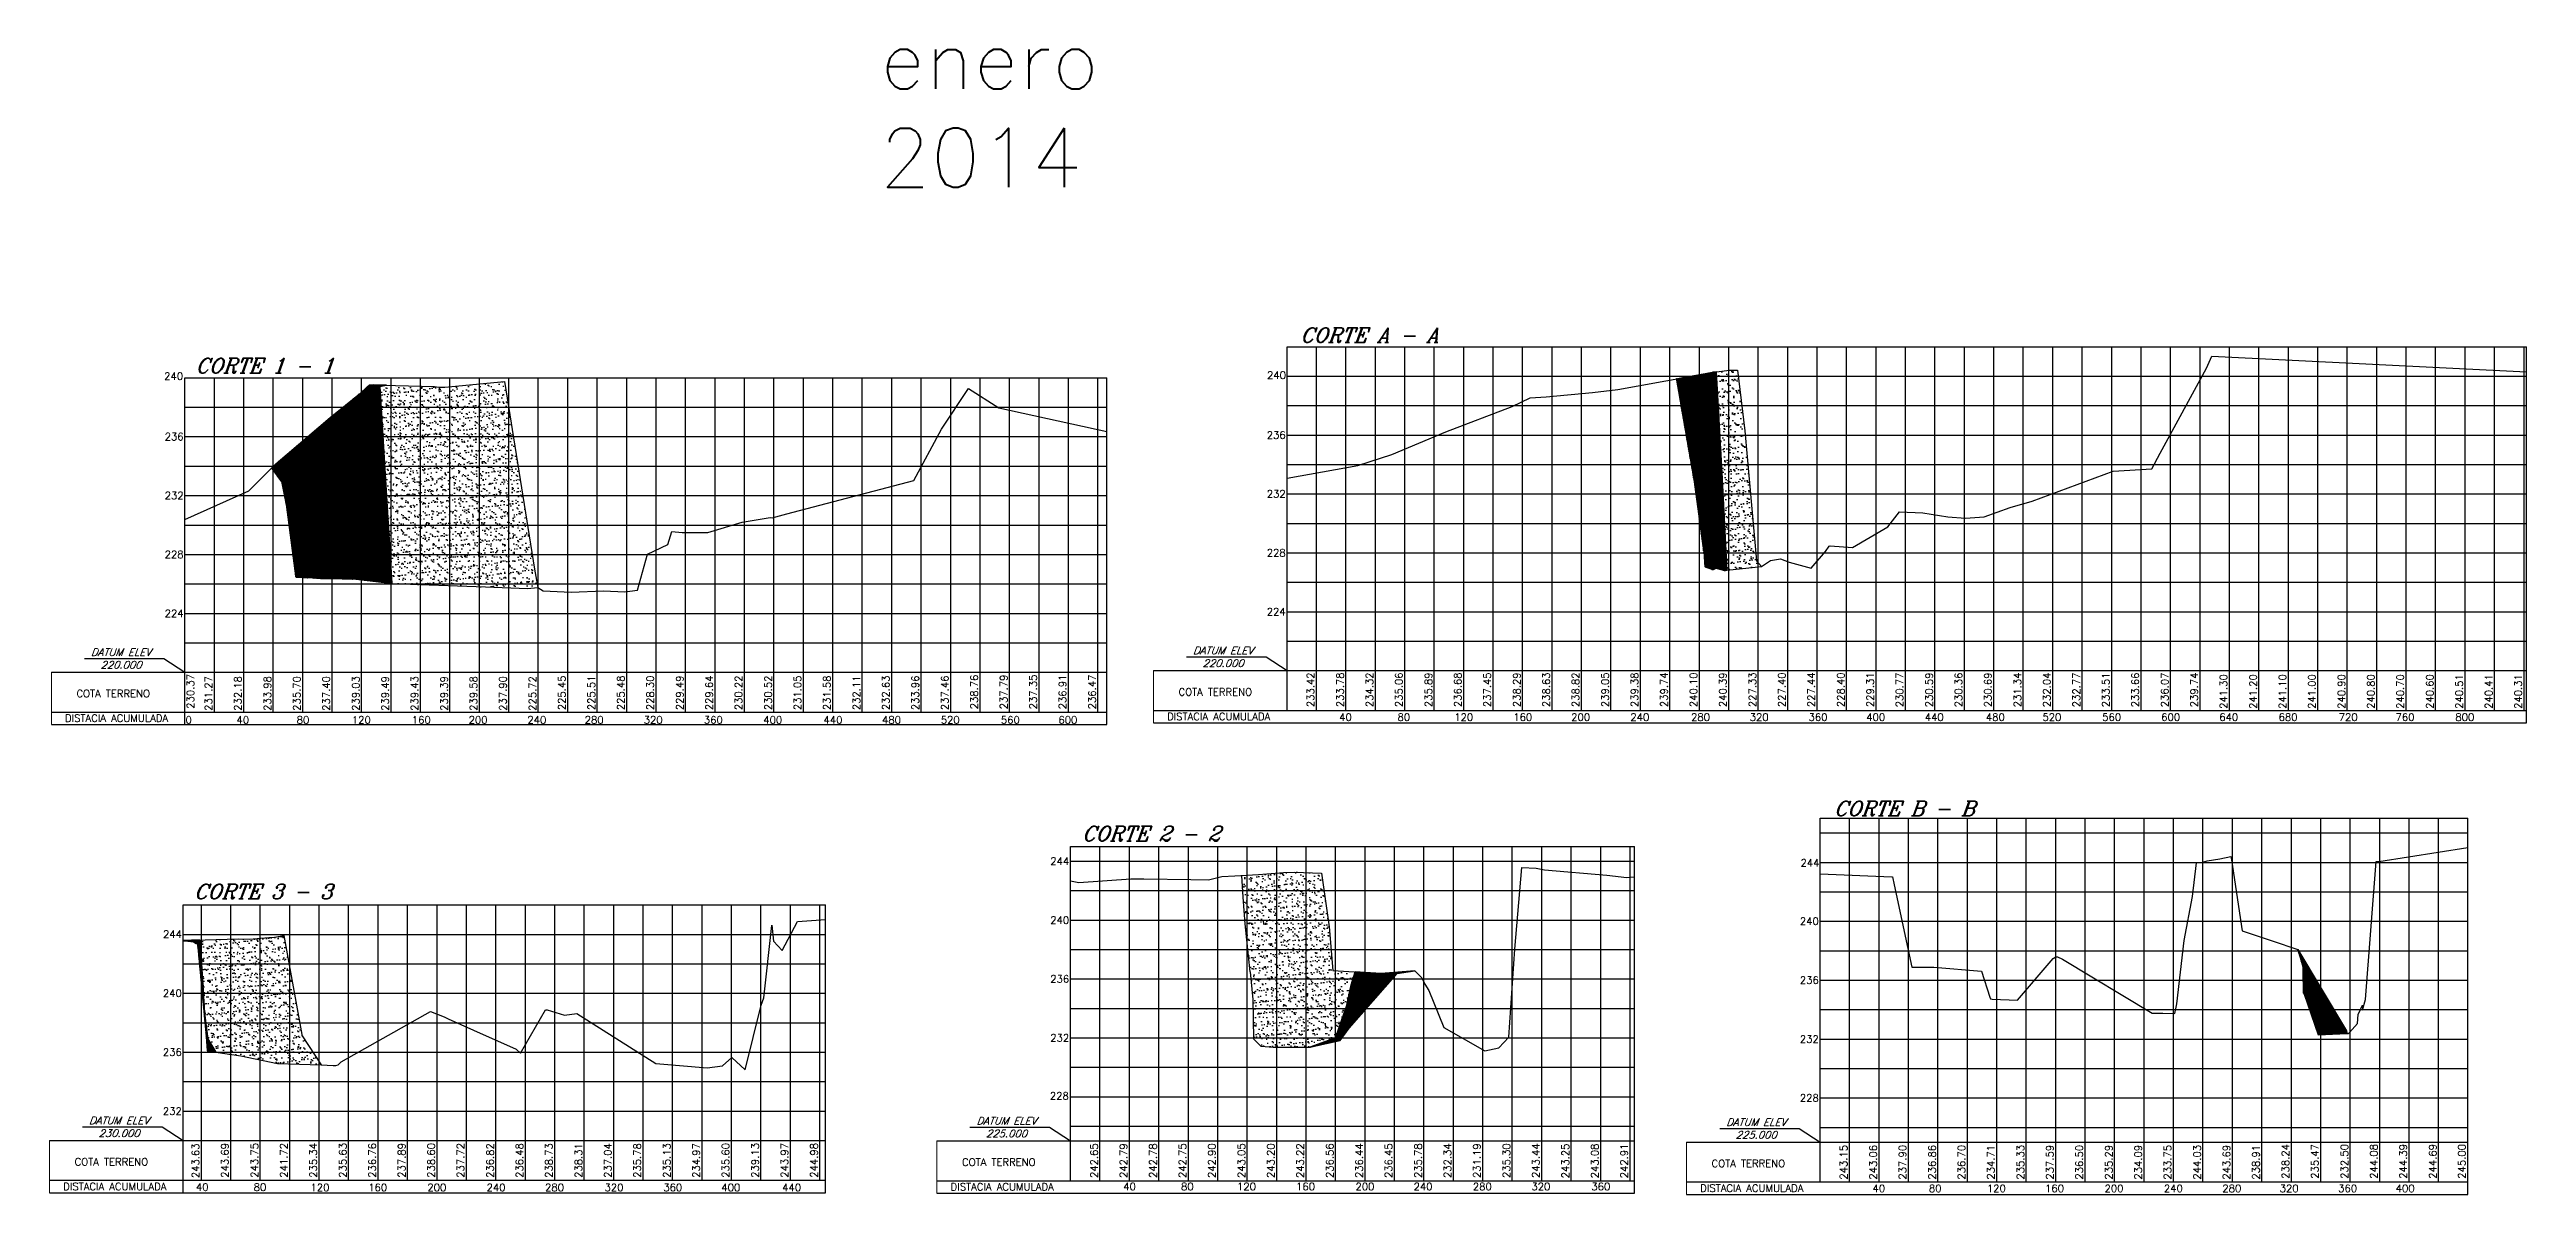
# Model space of a CAD drawing. Header units: metres. Extents: x 708941 to 724052, y 5405153 to 5413472.
# Drawn here: x 715511 to 717193, y 5407082 to 5407860 of the extents above; entities that cross this region are included whole.
import ezdxf
from ezdxf.enums import TextEntityAlignment as Align

# ---------------------------------------------------------------- set-up
doc = ezdxf.new("R2010")
doc.units = ezdxf.units.M
doc.header["$LTSCALE"] = 12.7
doc.header["$MEASUREMENT"] = 0
doc.layers.add('FORMATO', color=7, linetype='Continuous', lineweight=13)
for name, color, linetype in [('PBASE', 7, 'Continuous'), ('PEGCT', 7, 'Continuous'), ('PGRID', 250, 'Continuous'), ('PGRIDT', 7, 'Continuous'), ('texto', 7, 'Continuous')]:
    doc.layers.add(name, color=color, linetype=linetype)
doc.styles.add('5mm', font='simplex', dxfattribs={"height": 2.5})
doc.styles.add('C10O', font='complex', dxfattribs={"oblique": 20, "height": 4.167})
pattern_1 = [(37.5, (0, 0), (-0.1889800743, 5.780471307), [0, -4.56, 0, -5.1, 0, -4.875]), (7.5, (0, 0), (5.309330116, 8.466438196), [0, -2.46, 0, -4.11, 0, -1.575]), (327.5, (-3.69, 0), (9.3424255853, 0.0169771606), [0, -1.5, 0, -5.4, 0, -7.05]), (317.5, (-3.69, 0), (9.018379814, 2.633026695), [0, -0.75, 0, -3.54, 0, -4.05])]
pattern_2 = [(45, (0, 0), (-0.0883883476483, 0.0883883476483), [])]

# ---------------------------------------------------------------- blocks, each defined once
blk = doc.blocks.new('datum')
blk.add_line((-1.625, 0), (-0.125, 0))
at = {"style": 'C10O', "oblique": 20}
blk.add_text('DATUM ELEV', height=0.1389, dxfattribs=at).set_placement((-0.9375, 0.05), align=Align.CENTER)
blk.add_attdef('DATUM', text='', height=0.1389, dxfattribs=at).set_placement((-0.9375, -0.18889), align=Align.CENTER)

msp = doc.modelspace()

# ---------------------------------------------------------------- hatches: boundary and pattern name
h = msp.add_hatch()
h.set_pattern_fill('ANSI31', color=30, style=0)
h.set_pattern_definition(pattern_2)
h.paths.add_polyline_path([(715705.2, 5407612.8), (715706.2, 5407601.4), (715710.1, 5407567.1), (715715.2, 5407522.6), (715717.8, 5407500.1), (715743.3, 5407497.1), (715743.3, 5407497.1), (715743, 5407497.4), (715742.9, 5407498.5), (715742.6, 5407500.6), (715742, 5407505.6), (715740.7, 5407519.1), (715738.3, 5407547.1), (715734.4, 5407593.5), (715732.6, 5407614.6), (715731.1, 5407632.1), (715728.1, 5407632.2), (715722.8, 5407627.2)])
h = msp.add_hatch()
h.set_pattern_fill('ANSI31', color=4, style=0)
h.set_pattern_definition(pattern_2)
h.paths.add_polyline_path([(715736.1, 5407616.9), (715732.4, 5407616.9), (715734.1, 5407596.9), (715737.3, 5407596.9), (715737, 5407601.6)])
h.paths.add_polyline_path([(715735.2, 5407631), (715739.6, 5407631.9), (715731.1, 5407632.1), (715732.4, 5407616.9), (715736.1, 5407616.9)])
h.paths.add_polyline_path([(715737.3, 5407596.9), (715734.1, 5407596.9), (715735.8, 5407576.9), (715738.5, 5407576.9)])
h.paths.add_polyline_path([(715738.5, 5407576.9), (715735.8, 5407576.9), (715736.9, 5407563.3), (715737.5, 5407556.9), (715739.7, 5407556.9)])
h.paths.add_polyline_path([(715739.7, 5407556.9), (715737.5, 5407556.9), (715740.1, 5407526.2), (715742, 5407505.6), (715742.8, 5407498.8), (715742.8, 5407505.6)])
h = msp.add_hatch()
h.set_pattern_fill('AR-SAND', color=46, scale=3, style=0)
h.set_pattern_definition([(37.5, (8539.863, -2462.7115), (-0.1889800743, 5.780471307), [0, -4.56, 0, -5.1, 0, -4.875]), (7.5, (8539.863, -2462.7115), (5.309330116, 8.466438196), [0, -2.46, 0, -4.11, 0, -1.575]), (327.5, (8536.173, -2462.7115), (9.3424255853, 0.0169771606), [0, -1.5, 0, -5.4, 0, -7.05]), (317.5, (8536.173, -2462.7115), (9.018379814, 2.633026695), [0, -0.75, 0, -3.54, 0, -4.05])])
h.paths.add_polyline_path([(715735.2, 5407631), (715739.6, 5407631.9), (715755.4, 5407631.4), (715765.4, 5407631.1), (715772.2, 5407630.9), (715775.2, 5407630.5), (715777.7, 5407630.5), (715779.4, 5407630.5), (715781.2, 5407630.6), (715785.2, 5407631), (715791.1, 5407631.6), (715797.4, 5407632.2), (715806.5, 5407633), (715809.8, 5407633.3), (715812.9, 5407633.6), (715814.8, 5407633.8), (715816.9, 5407634), (715819.9, 5407634.3), (715823.7, 5407610.1), (715833.5, 5407548.9), (715836.9, 5407526.9), (715840.1, 5407506.8), (715841.4, 5407499.5), (715842.3, 5407494.4), (715841.8, 5407494.3), (715840.8, 5407494.2), (715837.2, 5407493.9), (715835.4, 5407493.8), (715831.3, 5407493.9), (715826.2, 5407494.1), (715814.3, 5407494.5), (715797.8, 5407495.1), (715786.3, 5407495.6), (715780.4, 5407495.8), (715762, 5407496.4), (715751.7, 5407496.8), (715743.9, 5407497.1), (715743.3, 5407497.1), (715743, 5407502.3), (715741.8, 5407522.9), (715740.4, 5407545.9), (715740, 5407552.4), (715738.8, 5407572.3), (715738.2, 5407581.4), (715737.6, 5407592.3), (715736.4, 5407611.2), (715735.7, 5407622.8)])
h = msp.add_hatch()
h.set_pattern_fill('ANSI31', color=5)
h.set_pattern_definition(pattern_2)
h.paths.add_polyline_path([(716618.1, 5407636.6), (716615.5, 5407636.2), (716627.6, 5407566.8), (716624.9, 5407586.8), (716619.5, 5407626.4), (716618.2, 5407635.9)])
h = msp.add_hatch()
h.set_pattern_fill('ANSI31', color=102, style=0)
h.set_pattern_definition(pattern_2)
h.paths.add_polyline_path([(716621.7, 5407637.3), (716618.1, 5407636.6), (716634.2, 5407518), (716634, 5407522.1), (716632.4, 5407547.6), (716632.4, 5407548), (716630.1, 5407564.1), (716628.9, 5407572.5), (716627.6, 5407582.1), (716627, 5407588), (716626, 5407597.1), (716625, 5407606.3), (716623.5, 5407620.6), (716622.4, 5407630.7), (716622, 5407634.3)])
h = msp.add_hatch()
h.set_pattern_fill('ANSI31', color=1, style=0)
h.set_pattern_definition(pattern_2)
h.paths.add_polyline_path([(716625.9, 5407638), (716634.2, 5407639.5), (716636.9, 5407578), (716638.8, 5407538), (716640.3, 5407506.5), (716634.9, 5407508.3), (716634.3, 5407518), (716633, 5407538), (716631.8, 5407558), (716630.5, 5407578), (716629.2, 5407598)])
h = msp.add_hatch()
h.set_pattern_fill('ANSI31', color=30, style=0)
h.set_pattern_definition(pattern_2)
h.paths.add_polyline_path([(716634.2, 5407639.5), (716634.3, 5407638.4), (716635.9, 5407600.5), (716640.3, 5407506.3), (716642.5, 5407507.4), (716648.3, 5407505.8), (716649.6, 5407506.1), (716649.7, 5407506.3), (716649.5, 5407509.2), (716648.8, 5407520.3), (716645.6, 5407569.2), (716642.9, 5407612.7), (716642, 5407626.8), (716640.2, 5407640.6)])
h = msp.add_hatch()
h.set_pattern_fill('ANSI31', color=4, style=0)
h.set_pattern_definition(pattern_2)
h.paths.add_polyline_path([(716642.7, 5407640.9), (716641, 5407640.7), (716640.2, 5407640.6), (716642, 5407626.8), (716649.7, 5407506.3), (716649.8, 5407506.3), (716649.6, 5407510.3), (716649, 5407523.2), (716647.9, 5407545.5), (716645.5, 5407592.1), (716643.4, 5407629.7)])
h = msp.add_hatch()
h.set_pattern_fill('AR-SAND', color=46, scale=3, style=0)
h.set_pattern_definition(pattern_1)
h.paths.add_polyline_path([(716642.8, 5407640.9), (716645.8, 5407641.3), (716648.4, 5407641.6), (716651.7, 5407642), (716654.6, 5407642.1), (716657.2, 5407642.1), (716658.7, 5407628.9), (716665.5, 5407562.5), (716668.8, 5407526.9), (716670.1, 5407512.6), (716673.5, 5407508.7), (716662.5, 5407507.7), (716654.5, 5407506.9), (716649.8, 5407506.3), (716646.6, 5407570.8), (716644.4, 5407610.9)])
h = msp.add_hatch()
h.set_pattern_fill('ANSI31', color=1, style=0)
h.set_pattern_definition(pattern_2)
h.paths.add_polyline_path([(715717.8, 5407500.1), (715711.3, 5407556.9), (715709, 5407576.9), (715706.7, 5407596.9), (715705.2, 5407612.8), (715684.2, 5407595.1), (715684.6, 5407591.4), (715692, 5407500.5)])
h = msp.add_hatch()
h.set_pattern_fill('ANSI31', color=102, style=0)
h.set_pattern_definition(pattern_2)
h.paths.add_polyline_path([(715661.5, 5407575.3), (715668.5, 5407565.7), (715671.7, 5407549.6), (715678, 5407501.3), (715686.5, 5407501), (715685.6, 5407507.7), (715684.9, 5407514.1), (715682.7, 5407531), (715681.1, 5407543.7), (715680.1, 5407551.7), (715678.1, 5407568), (715677.5, 5407573.1), (715671.1, 5407578.5), (715667.9, 5407581.3), (715664.7, 5407578.5)])
h = msp.add_hatch()
h.set_pattern_fill('ANSI31', color=4, style=0)
h.set_pattern_definition(pattern_2)
h.paths.add_polyline_path([(715742.8, 5407505.6), (715742.8, 5407498.8), (715743, 5407497.4), (715743.3, 5407497.1)])
h = msp.add_hatch()
h.set_pattern_fill('AR-SAND', color=46, scale=3, style=0)
h.set_pattern_definition(pattern_1)
h.paths.add_polyline_path([(716319.8, 5407298.8), (716323.1, 5407268.6), (716324.9, 5407248.6), (716326.2, 5407233.5), (716328, 5407214.6), (716328.4, 5407188), (716333.4, 5407182.9), (716342.1, 5407182.2), (716366.8, 5407182.2), (716384.2, 5407188.6), (716391.1, 5407208.6), (716394.8, 5407224.7), (716397.5, 5407233.4), (716382.3, 5407234.3), (716381.1, 5407248.6), (716379.2, 5407268.6), (716376.4, 5407288.6), (716374.7, 5407300.5), (716356.2, 5407301.1), (716348.9, 5407301), (716344.2, 5407300.6), (716331.8, 5407299.6), (716324.2, 5407299.1)])
h = msp.add_hatch()
h.set_pattern_fill('AR-SAND', color=46, scale=3, style=0)
h.set_pattern_definition(pattern_1)
h.paths.add_polyline_path([(715611.9, 5407255.1), (715613.2, 5407253.2), (715615, 5407222.4), (715615.6, 5407211.9), (715616, 5407205.6), (715618.3, 5407188), (715632.4, 5407187.7), (715646.1, 5407187.5), (715660.3, 5407187.3), (715676.3, 5407189.3), (715682.3, 5407190), (715677.7, 5407215.1), (715675.2, 5407229), (715671.8, 5407248.4), (715670, 5407258.2), (715663.7, 5407257.1), (715652.1, 5407256.2), (715646.5, 5407255.7), (715640.4, 5407255.9), (715638.5, 5407255.9), (715625.6, 5407255.5), (715613.3, 5407255.1)])
h = msp.add_hatch()
h.set_pattern_fill('ANSI31', color=4, style=0)
h.set_pattern_definition(pattern_2)
h.paths.add_polyline_path([(715601.6, 5407254.7), (715601.6, 5407254.5), (715602.9, 5407254.6), (715608.6, 5407253.9), (715610.4, 5407252.6), (715611.4, 5407252.4), (715617.3, 5407189.5), (715618, 5407179.8), (715623.7, 5407178.8), (715618.3, 5407188), (715616.2, 5407206.5), (715615.5, 5407214.8), (715614.5, 5407231.8), (715613.3, 5407251.2), (715613.2, 5407253.2), (715612.7, 5407255.1)])
h = msp.add_hatch()
h.set_pattern_fill('ANSI31', color=4, style=0)
h.set_pattern_definition(pattern_2)
h.paths.add_polyline_path([(717037.5, 5407248.7), (717041, 5407236.8), (717041.2, 5407219.3), (717041.9, 5407218.2), (717051.4, 5407190.7), (717071.2, 5407191.5), (717070.7, 5407193.4)])
h = msp.add_hatch()
h.set_pattern_fill('ANSI31', color=4, style=0)
h.set_pattern_definition(pattern_2)
h.paths.add_polyline_path([(716366.8, 5407182.2), (716387.3, 5407186.9), (716393.4, 5407195.3), (716426, 5407232.4), (716438.1, 5407234.2), (716414.8, 5407232.4), (716397.5, 5407233.4), (716394.8, 5407224.7), (716391.8, 5407210.8), (716384.2, 5407188.6)])
h = msp.add_hatch()
h.set_pattern_fill('AR-SAND', color=46, scale=3, style=0)
h.set_pattern_definition(pattern_1)
h.paths.add_polyline_path([(715618.3, 5407188), (715623.7, 5407178.8), (715640.7, 5407176.3), (715665.7, 5407171.2), (715674, 5407170.9), (715695.3, 5407170.2), (715689.7, 5407178.9), (715682.3, 5407190), (715660.3, 5407187.3), (715634, 5407187.7)])
at = {"layer": 'texto'}
h = msp.add_hatch(dxfattribs=at)
h.set_pattern_fill('ANSI31', color=216, style=0)
h.set_pattern_definition(pattern_2)
h.paths.add_polyline_path([(716621.7, 5407637.3), (716622.9, 5407637.5), (716625.9, 5407638), (716629.2, 5407598), (716632.4, 5407547.6), (716628.1, 5407578)])
h = msp.add_hatch(dxfattribs=at)
h.set_pattern_fill('ANSI31', color=216, style=0)
h.set_pattern_definition(pattern_2)
h.paths.add_polyline_path([(715667.9, 5407581.3), (715684.3, 5407595.2), (715688, 5407548.5), (715690.4, 5407519.1), (715692, 5407500.7), (715686.5, 5407501.1), (715677.4, 5407573.1)])

# ---------------------------------------------------------------- linework, layer by layer
at = {"color": 5}
for points in [[(716351.2, 5407568.7), (716399.4, 5407577.2), (716422.3, 5407584.8), (716459.1, 5407600.2), (716504, 5407617.4), (716516.4, 5407623.3), (716527.2, 5407623.9), (716558.7, 5407626.9), (716575.9, 5407629), (716641, 5407640.7), (716651.7, 5407642), (716657.2, 5407642.1), (716662, 5407600.8), (716670.1, 5407512.6), (716673.5, 5407508.7), (716679.6, 5407512.7), (716686.2, 5407513.9), (716692.1, 5407511.7), (716707.2, 5407507.6), (716716.8, 5407519), (716719.3, 5407522.6), (716720.1, 5407522.7), (716735.2, 5407521.7), (716759.1, 5407535.7), (716767.1, 5407545.9), (716783, 5407545.1), (716799.9, 5407542.5), (716811.9, 5407541.6), (716824.5, 5407542.5), (716842.3, 5407548.8), (716857.2, 5407553.2), (716912.1, 5407573.4), (716938.5, 5407575), (716944.2, 5407585.7), (716975.6, 5407643.4), (716979.3, 5407651.5), (717192.9, 5407641)], [(715602.8, 5407540.6), (715646.3, 5407560.2), (715664.6, 5407578.5), (715701.5, 5407609.8), (715722.2, 5407626.6), (715728.1, 5407632.2), (715772.2, 5407630.9), (715775.2, 5407630.5), (715779.4, 5407630.5), (715819.9, 5407634.3), (715840.1, 5407506.8), (715842.4, 5407494.4), (715842.4, 5407494.4), (715846.1, 5407492.3), (715865.2, 5407491.2), (715887.1, 5407492.2), (715901.6, 5407491.5), (715910.2, 5407492.6), (715916.9, 5407517.2), (715930.8, 5407523.6), (715933.5, 5407532.4), (715940.5, 5407531.8), (715958, 5407531.8), (715981.2, 5407538.9), (716000.3, 5407541.9), (716001.6, 5407541.8), (716011.6, 5407544.5), (716097.8, 5407567.2), (716116.6, 5407602), (716134.8, 5407629.6), (716155.5, 5407616.4), (716228.8, 5407600.3)], [(716713.2, 5407300.1), (716762, 5407298), (716762.3, 5407298), (716763.4, 5407292.5), (716775.4, 5407236.7), (716790.5, 5407236.6), (716822.8, 5407233.9), (716828.5, 5407216.3), (716829, 5407215.1), (716830, 5407215), (716847.2, 5407214.1), (716871.5, 5407242.4), (716873.2, 5407243.6), (716874.3, 5407243.6), (716877.9, 5407242), (716938.6, 5407205.4), (716945.9, 5407205.3), (716954.1, 5407205.2), (716955.5, 5407211.7), (716960.4, 5407254.8), (716966.1, 5407284.5), (716968.8, 5407307.5), (716972.2, 5407307.8), (716976.1, 5407308.8), (716984.7, 5407310.2), (716992.2, 5407311.8), (716992.5, 5407309.5), (716999.7, 5407261.4), (717020.2, 5407254.5), (717037.5, 5407248.7), (717070.7, 5407193.4), (717071.2, 5407191.5), (717072.1, 5407191.5), (717072.7, 5407192.2), (717072.8, 5407192.3), (717078.2, 5407198.4), (717078.6, 5407204.4), (717081.5, 5407210.9), (717081.6, 5407207.5), (717083.5, 5407214.6), (717090.7, 5407308.3), (717092.6, 5407308.4), (717153, 5407317.8)], [(716204.2, 5407295.2), (716209.9, 5407294.1), (716245.2, 5407296.6), (716254, 5407296.6), (716285.9, 5407296.1), (716297.9, 5407296), (716306.9, 5407298.3), (716315.8, 5407298.6), (716331.8, 5407299.6), (716348.9, 5407301), (716356.2, 5407301.1), (716374.7, 5407300.5), (716379.8, 5407264.1), (716382.3, 5407234.3), (716414.8, 5407232.4), (716438.1, 5407234.2), (716442.7, 5407229.3), (716444.9, 5407225.1), (716447.6, 5407220.7), (716457.8, 5407195.7), (716485.5, 5407179.8), (716485.5, 5407179.8), (716495.1, 5407181.8), (716501.9, 5407189), (716506, 5407248.9), (716510.7, 5407304.3), (716520.4, 5407303.8), (716526.1, 5407302.7), (716568.4, 5407299), (716582, 5407297.5), (716587.1, 5407297.9)], [(715601.6, 5407254.7), (715639, 5407255.9), (715646.5, 5407255.7), (715659.7, 5407256.8), (715663.7, 5407257.1), (715670, 5407258.2), (715682.1, 5407190.9), (715682.3, 5407190), (715682.4, 5407190), (715695.3, 5407170.2), (715703.4, 5407169.8), (715704.8, 5407169.8), (715705.2, 5407169.8), (715706.9, 5407170.2), (715708.8, 5407172.3), (715769.6, 5407206.5), (715778.8, 5407203), (715781.6, 5407201.6), (715798.8, 5407193.8), (715827.7, 5407180.9), (715830.8, 5407178.2), (715847.7, 5407207.6), (715848.9, 5407207.7), (715860.6, 5407204.1), (715868.9, 5407205.2), (715922.7, 5407171.1), (715957.5, 5407168.3), (715967.9, 5407169.7), (715974.3, 5407175.2), (715983.2, 5407167), (715994.1, 5407210.8), (715996, 5407215.7), (716001.4, 5407264.9), (716001.4, 5407265.1), (716001.4, 5407265.1), (716002.5, 5407254.2), (716008.4, 5407248), (716018.8, 5407267.7), (716037.9, 5407268.9)]]:
    msp.add_lwpolyline(points, dxfattribs=at)
at = {"color": 4}
for points in [[(715731.1, 5407632.1), (715736.9, 5407563.3), (715740.1, 5407526.2), (715742, 5407505.6), (715743, 5407497.4), (715743.3, 5407497.1), (715737, 5407601.6), (715735.2, 5407631), (715739.6, 5407631.9), (715731.1, 5407632.1)], [(715612.7, 5407255.1), (715613.2, 5407253.2), (715614.7, 5407228.3), (715616, 5407205.6), (715618.3, 5407188)]]:
    msp.add_lwpolyline(points, dxfattribs=at)
at = {"color": 46}
for points in [[(715739.6, 5407631.9), (715735.2, 5407631), (715743.3, 5407497.1), (715807, 5407494.8), (715835.4, 5407493.8), (715842.4, 5407494.4)], [(716642.7, 5407640.9), (716646.5, 5407572.6), (716649.8, 5407506.3), (716673.5, 5407508.7)], [(716326.2, 5407233.5), (716322.8, 5407266), (716321.5, 5407284.1), (716320.5, 5407298.9)], [(716326.2, 5407233.5), (716328, 5407214.6), (716328.4, 5407188), (716333.4, 5407182.9), (716342.1, 5407182.2), (716366.8, 5407182.2), (716384.2, 5407188.6), (716391.8, 5407210.8), (716394.8, 5407224.7), (716397.5, 5407233.4), (716397.5, 5407233.4), (716397.5, 5407233.4)], [(715618.3, 5407188), (715623.7, 5407178.8), (715640.7, 5407176.3), (715665.7, 5407171.2), (715695.3, 5407170.2)]]:
    msp.add_lwpolyline(points, dxfattribs=at)
at = {"color": 4}
for points in [[(716642.7, 5407640.9), (716641, 5407640.7), (716640.2, 5407640.6), (716642, 5407626.8), (716649.7, 5407506.3), (716649.8, 5407506.3), (716649.6, 5407510.3), (716649, 5407523.2), (716647.9, 5407545.5), (716645.5, 5407592.1), (716643.4, 5407629.7)], [(715601.6, 5407254.7), (715601.6, 5407254.5), (715602.9, 5407254.6), (715608.6, 5407253.9), (715610.4, 5407252.6), (715611.4, 5407252.4), (715617.3, 5407189.5), (715618, 5407179.8), (715623.7, 5407178.8), (715618.3, 5407188), (715616.2, 5407206.5), (715615.5, 5407214.8), (715614.5, 5407231.8), (715613.3, 5407251.2), (715613.2, 5407253.2), (715612.7, 5407255.1)], [(717037.5, 5407248.7), (717041, 5407236.8), (717041.2, 5407219.3), (717041.9, 5407218.2), (717051.4, 5407190.7), (717071.2, 5407191.5), (717070.7, 5407193.4)], [(716366.8, 5407182.2), (716387.3, 5407186.9), (716393.4, 5407195.3), (716426, 5407232.4), (716438.1, 5407234.2), (716414.8, 5407232.4), (716397.5, 5407233.4), (716394.8, 5407224.7), (716391.8, 5407210.8), (716384.2, 5407188.6)]]:
    msp.add_lwpolyline(points, close=True, dxfattribs=at)
at = {"layer": 'FORMATO'}
for p, q in [((715512.1, 5407436.9), (715512.1, 5407401.4)), ((716260.5, 5407438), (716260.5, 5407402.5)), ((715510.9, 5407118.9), (715510.9, 5407083.3)), ((716113.5, 5407118.6), (716113.5, 5407083.1)), ((716622.5, 5407117.8), (716622.5, 5407082.3))]:
    msp.add_line(p, q, dxfattribs=at)
at = {"layer": 'PBASE'}
for p, q in [((715512.1, 5407436.9), (716228.8, 5407436.9)), ((715602.8, 5407436.9), (716228.8, 5407436.9)), ((715602.8, 5407401.4), (715602.8, 5407436.9)), ((715622.8, 5407409.9), (715622.8, 5407436.9)), ((715642.8, 5407409.9), (715642.8, 5407436.9)), ((715662.8, 5407409.9), (715662.8, 5407436.9)), ((715682.8, 5407409.9), (715682.8, 5407436.9)), ((715702.8, 5407409.9), (715702.8, 5407436.9)), ((715722.8, 5407409.9), (715722.8, 5407436.9)), ((715742.8, 5407409.9), (715742.8, 5407436.9)), ((715762.8, 5407409.9), (715762.8, 5407436.9)), ((715782.8, 5407409.9), (715782.8, 5407436.9)), ((715802.8, 5407409.9), (715802.8, 5407436.9)), ((715822.8, 5407409.9), (715822.8, 5407436.9)), ((715842.8, 5407409.9), (715842.8, 5407436.9)), ((715862.8, 5407409.9), (715862.8, 5407436.9)), ((715882.8, 5407409.9), (715882.8, 5407436.9)), ((715902.8, 5407409.9), (715902.8, 5407436.9)), ((715922.8, 5407409.9), (715922.8, 5407436.9)), ((715942.8, 5407409.9), (715942.8, 5407436.9)), ((715962.8, 5407409.9), (715962.8, 5407436.9)), ((715982.8, 5407409.9), (715982.8, 5407436.9)), ((716002.8, 5407409.9), (716002.8, 5407436.9)), ((716022.8, 5407409.9), (716022.8, 5407436.9)), ((716042.8, 5407409.9), (716042.8, 5407436.9)), ((716062.8, 5407409.9), (716062.8, 5407436.9)), ((716082.8, 5407409.9), (716082.8, 5407436.9)), ((716102.8, 5407409.9), (716102.8, 5407436.9)), ((716122.8, 5407409.9), (716122.8, 5407436.9)), ((716142.8, 5407409.9), (716142.8, 5407436.9)), ((716162.8, 5407409.9), (716162.8, 5407436.9)), ((716182.8, 5407409.9), (716182.8, 5407436.9)), ((716202.8, 5407409.9), (716202.8, 5407436.9)), ((716222.8, 5407409.9), (716222.8, 5407436.9)), ((716228.8, 5407424.2), (716228.8, 5407436.9)), ((716228.8, 5407401.4), (716228.8, 5407436.9)), ((716260.5, 5407438), (716548.4, 5407438)), ((716351.2, 5407438), (717192.9, 5407438)), ((716351.2, 5407411), (716351.2, 5407438)), ((716371.2, 5407411), (716371.2, 5407438)), ((716391.2, 5407411), (716391.2, 5407438)), ((716411.2, 5407411), (716411.2, 5407438)), ((716431.2, 5407411), (716431.2, 5407438)), ((716451.2, 5407411), (716451.2, 5407438)), ((716471.2, 5407411), (716471.2, 5407438)), ((716491.2, 5407411), (716491.2, 5407438)), ((716511.2, 5407411), (716511.2, 5407438)), ((716531.2, 5407411), (716531.2, 5407438)), ((716551.2, 5407411), (716551.2, 5407438)), ((716571.2, 5407411), (716571.2, 5407438)), ((716591.2, 5407411), (716591.2, 5407438)), ((716611.2, 5407411), (716611.2, 5407438)), ((716631.2, 5407411), (716631.2, 5407438)), ((716651.2, 5407411), (716651.2, 5407438)), ((716671.2, 5407411), (716671.2, 5407438)), ((716691.2, 5407411), (716691.2, 5407438)), ((716711.2, 5407411), (716711.2, 5407438)), ((716731.2, 5407411), (716731.2, 5407438)), ((716751.2, 5407411), (716751.2, 5407438)), ((716771.2, 5407411), (716771.2, 5407438)), ((716791.2, 5407411), (716791.2, 5407438)), ((716811.2, 5407411), (716811.2, 5407438)), ((716831.2, 5407411), (716831.2, 5407438)), ((716851.2, 5407411), (716851.2, 5407438)), ((716871.2, 5407411), (716871.2, 5407438)), ((716891.2, 5407411), (716891.2, 5407438)), ((716911.2, 5407411), (716911.2, 5407438)), ((716931.2, 5407411), (716931.2, 5407438)), ((716951.2, 5407411), (716951.2, 5407438)), ((716971.2, 5407411), (716971.2, 5407438)), ((716991.2, 5407411), (716991.2, 5407438)), ((717011.2, 5407411), (717011.2, 5407438)), ((717031.2, 5407411), (717031.2, 5407438)), ((717051.2, 5407411), (717051.2, 5407438)), ((717071.2, 5407411), (717071.2, 5407438)), ((717091.2, 5407411), (717091.2, 5407438)), ((717111.2, 5407411), (717111.2, 5407438)), ((717131.2, 5407411), (717131.2, 5407438)), ((717151.2, 5407411), (717151.2, 5407438)), ((717171.2, 5407411), (717171.2, 5407438)), ((717191.2, 5407411), (717191.2, 5407438)), ((717192.9, 5407425.3), (717192.9, 5407438)), ((717192.9, 5407402.5), (717192.9, 5407438)), ((715512.1, 5407409.9), (716228.8, 5407409.9)), ((716260.5, 5407411), (717192.9, 5407411)), ((715512.1, 5407401.4), (716228.8, 5407401.4)), ((716260.5, 5407402.5), (717192.9, 5407402.5)), ((715510.9, 5407118.9), (716037.9, 5407118.9)), ((715601.6, 5407118.9), (716037.9, 5407118.9)), ((715601.6, 5407083.3), (715601.6, 5407118.9)), ((715614, 5407091.9), (715614, 5407118.9)), ((715634, 5407091.9), (715634, 5407118.9)), ((715654, 5407091.9), (715654, 5407118.9)), ((715674, 5407091.9), (715674, 5407118.9)), ((715694, 5407091.9), (715694, 5407118.9)), ((715714, 5407091.9), (715714, 5407118.9)), ((715734, 5407091.9), (715734, 5407118.9)), ((715754, 5407091.9), (715754, 5407118.9)), ((715774, 5407091.9), (715774, 5407118.9)), ((715794, 5407091.9), (715794, 5407118.9)), ((715814, 5407091.9), (715814, 5407118.9)), ((715834, 5407091.9), (715834, 5407118.9)), ((715854, 5407091.9), (715854, 5407118.9)), ((715874, 5407091.9), (715874, 5407118.9)), ((715894, 5407091.9), (715894, 5407118.9)), ((715914, 5407091.9), (715914, 5407118.9)), ((715934, 5407091.9), (715934, 5407118.9)), ((715954, 5407091.9), (715954, 5407118.9)), ((715974, 5407091.9), (715974, 5407118.9)), ((715994, 5407091.9), (715994, 5407118.9)), ((716014, 5407091.9), (716014, 5407118.9)), ((716034, 5407091.9), (716034, 5407118.9)), ((716037.9, 5407106.2), (716037.9, 5407118.9)), ((716037.9, 5407083.3), (716037.9, 5407118.9)), ((716113.5, 5407118.6), (716401.3, 5407118.6)), ((716204.2, 5407118.6), (716587.1, 5407118.6)), ((716204.2, 5407091.6), (716204.2, 5407118.6)), ((716224.2, 5407091.6), (716224.2, 5407118.6)), ((716244.2, 5407091.6), (716244.2, 5407118.6)), ((716264.2, 5407091.6), (716264.2, 5407118.6)), ((716284.2, 5407091.6), (716284.2, 5407118.6)), ((716304.2, 5407091.6), (716304.2, 5407118.6)), ((716324.2, 5407091.6), (716324.2, 5407118.6)), ((716344.2, 5407091.6), (716344.2, 5407118.6)), ((716364.2, 5407091.6), (716364.2, 5407118.6)), ((716384.2, 5407091.6), (716384.2, 5407118.6)), ((716404.2, 5407091.6), (716404.2, 5407118.6)), ((716424.2, 5407091.6), (716424.2, 5407118.6)), ((716444.2, 5407091.6), (716444.2, 5407118.6)), ((716464.2, 5407091.6), (716464.2, 5407118.6)), ((716484.2, 5407091.6), (716484.2, 5407118.6)), ((716504.2, 5407091.6), (716504.2, 5407118.6)), ((716524.2, 5407091.6), (716524.2, 5407118.6)), ((716544.2, 5407091.6), (716544.2, 5407118.6)), ((716564.2, 5407091.6), (716564.2, 5407118.6)), ((716584.2, 5407091.6), (716584.2, 5407118.6)), ((716587.1, 5407105.9), (716587.1, 5407118.6)), ((716587.1, 5407083.1), (716587.1, 5407118.6)), ((716622.5, 5407117.8), (716910.4, 5407117.8)), ((716713.2, 5407117.8), (717153, 5407117.8)), ((716713.2, 5407090.8), (716713.2, 5407117.8)), ((716733.2, 5407090.8), (716733.2, 5407117.8)), ((716753.2, 5407090.8), (716753.2, 5407117.8)), ((716773.2, 5407090.8), (716773.2, 5407117.8)), ((716793.2, 5407090.8), (716793.2, 5407117.8)), ((716813.2, 5407090.8), (716813.2, 5407117.8)), ((716833.2, 5407090.8), (716833.2, 5407117.8)), ((716853.2, 5407090.8), (716853.2, 5407117.8)), ((716873.2, 5407090.8), (716873.2, 5407117.8)), ((716893.2, 5407090.8), (716893.2, 5407117.8)), ((716913.2, 5407090.8), (716913.2, 5407117.8)), ((716933.2, 5407090.8), (716933.2, 5407117.8)), ((716953.2, 5407090.8), (716953.2, 5407117.8)), ((716973.2, 5407090.8), (716973.2, 5407117.8)), ((716993.2, 5407090.8), (716993.2, 5407117.8)), ((717013.2, 5407090.8), (717013.2, 5407117.8)), ((717033.2, 5407090.8), (717033.2, 5407117.8)), ((717053.2, 5407090.8), (717053.2, 5407117.8)), ((717073.2, 5407090.8), (717073.2, 5407117.8)), ((717093.2, 5407090.8), (717093.2, 5407117.8)), ((717113.2, 5407090.8), (717113.2, 5407117.8)), ((717133.2, 5407090.8), (717133.2, 5407117.8)), ((717153, 5407105.1), (717153, 5407117.8)), ((717153, 5407082.3), (717153, 5407117.8)), ((715510.9, 5407091.9), (716037.9, 5407091.9)), ((716113.5, 5407091.6), (716587.1, 5407091.6)), ((716622.5, 5407090.8), (717153, 5407090.8)), ((715510.9, 5407083.3), (716037.9, 5407083.3)), ((716113.5, 5407083.1), (716587.1, 5407083.1)), ((716622.5, 5407082.3), (717153, 5407082.3))]:
    msp.add_line(p, q, dxfattribs=at)
for points in [[(715588.6, 5407446.2), (715602.8, 5407436.9)], [(716337, 5407447.3), (716351.2, 5407438)], [(715587.3, 5407128.1), (715601.6, 5407118.9)], [(716189.9, 5407127.9), (716204.2, 5407118.6)], [(716699, 5407127), (716713.2, 5407117.8)]]:
    msp.add_lwpolyline(points, dxfattribs=at)
at = {"layer": 'PGRID'}
for p, q in [((716351.2, 5407658), (717192.9, 5407658)), ((716351.2, 5407438), (716351.2, 5407658)), ((716371.2, 5407438), (716371.2, 5407658)), ((716391.2, 5407438), (716391.2, 5407658)), ((716411.2, 5407438), (716411.2, 5407658)), ((716431.2, 5407438), (716431.2, 5407658)), ((716451.2, 5407438), (716451.2, 5407658)), ((716471.2, 5407438), (716471.2, 5407658)), ((716491.2, 5407438), (716491.2, 5407658)), ((716511.2, 5407438), (716511.2, 5407658)), ((716531.2, 5407438), (716531.2, 5407658)), ((716551.2, 5407438), (716551.2, 5407658)), ((716571.2, 5407438), (716571.2, 5407658)), ((716591.2, 5407438), (716591.2, 5407658)), ((716611.2, 5407438), (716611.2, 5407658)), ((716631.2, 5407438), (716631.2, 5407658)), ((716651.2, 5407438), (716651.2, 5407658)), ((716671.2, 5407438), (716671.2, 5407658)), ((716691.2, 5407438), (716691.2, 5407658)), ((716711.2, 5407438), (716711.2, 5407658)), ((716731.2, 5407438), (716731.2, 5407658)), ((716751.2, 5407438), (716751.2, 5407658)), ((716771.2, 5407438), (716771.2, 5407658)), ((716791.2, 5407438), (716791.2, 5407658)), ((716811.2, 5407438), (716811.2, 5407658)), ((716831.2, 5407438), (716831.2, 5407658)), ((716851.2, 5407438), (716851.2, 5407658)), ((716871.2, 5407438), (716871.2, 5407658)), ((716891.2, 5407438), (716891.2, 5407658)), ((716911.2, 5407438), (716911.2, 5407658)), ((716931.2, 5407438), (716931.2, 5407658)), ((716951.2, 5407438), (716951.2, 5407658)), ((716971.2, 5407438), (716971.2, 5407658)), ((716991.2, 5407438), (716991.2, 5407658)), ((717011.2, 5407438), (717011.2, 5407658)), ((717031.2, 5407438), (717031.2, 5407658)), ((717051.2, 5407438), (717051.2, 5407658)), ((717071.2, 5407438), (717071.2, 5407658)), ((717091.2, 5407438), (717091.2, 5407658)), ((717111.2, 5407438), (717111.2, 5407658)), ((717131.2, 5407438), (717131.2, 5407658)), ((717151.2, 5407438), (717151.2, 5407658)), ((717171.2, 5407438), (717171.2, 5407658)), ((717191.2, 5407438), (717191.2, 5407658)), ((717192.9, 5407438), (717192.9, 5407658)), ((715602.8, 5407636.9), (716228.8, 5407636.9)), ((715602.8, 5407436.9), (715602.8, 5407636.9)), ((715622.8, 5407436.9), (715622.8, 5407636.9)), ((715642.8, 5407436.9), (715642.8, 5407636.9)), ((715662.8, 5407436.9), (715662.8, 5407636.9)), ((715682.8, 5407436.9), (715682.8, 5407636.9)), ((715702.8, 5407436.9), (715702.8, 5407636.9)), ((715722.8, 5407436.9), (715722.8, 5407636.9)), ((715742.8, 5407436.9), (715742.8, 5407636.9)), ((715762.8, 5407436.9), (715762.8, 5407636.9)), ((715782.8, 5407436.9), (715782.8, 5407636.9)), ((715802.8, 5407436.9), (715802.8, 5407636.9)), ((715822.8, 5407436.9), (715822.8, 5407636.9)), ((715842.8, 5407436.9), (715842.8, 5407636.9)), ((715862.8, 5407436.9), (715862.8, 5407636.9)), ((715882.8, 5407436.9), (715882.8, 5407636.9)), ((715902.8, 5407436.9), (715902.8, 5407636.9)), ((715922.8, 5407436.9), (715922.8, 5407636.9)), ((715942.8, 5407436.9), (715942.8, 5407636.9)), ((715962.8, 5407436.9), (715962.8, 5407636.9)), ((715982.8, 5407436.9), (715982.8, 5407636.9)), ((716002.8, 5407436.9), (716002.8, 5407636.9)), ((716022.8, 5407436.9), (716022.8, 5407636.9)), ((716042.8, 5407436.9), (716042.8, 5407636.9)), ((716062.8, 5407436.9), (716062.8, 5407636.9)), ((716082.8, 5407436.9), (716082.8, 5407636.9)), ((716102.8, 5407436.9), (716102.8, 5407636.9)), ((716122.8, 5407436.9), (716122.8, 5407636.9)), ((716142.8, 5407436.9), (716142.8, 5407636.9)), ((716162.8, 5407436.9), (716162.8, 5407636.9)), ((716182.8, 5407436.9), (716182.8, 5407636.9)), ((716202.8, 5407436.9), (716202.8, 5407636.9)), ((716222.8, 5407436.9), (716222.8, 5407636.9)), ((716228.8, 5407436.9), (716228.8, 5407636.9)), ((716351.2, 5407638), (717192.9, 5407638)), ((715602.8, 5407616.9), (716228.8, 5407616.9)), ((716351.2, 5407618), (717192.9, 5407618)), ((715602.8, 5407596.9), (716228.8, 5407596.9)), ((716351.2, 5407598), (717192.9, 5407598)), ((716351.2, 5407578), (717192.9, 5407578)), ((715602.8, 5407576.9), (716228.8, 5407576.9)), ((715602.8, 5407556.9), (716228.8, 5407556.9)), ((716351.2, 5407558), (717192.9, 5407558)), ((715602.8, 5407536.9), (716228.8, 5407536.9)), ((716351.2, 5407538), (717192.9, 5407538)), ((715602.8, 5407516.9), (716228.8, 5407516.9)), ((716351.2, 5407518), (717192.9, 5407518)), ((715602.8, 5407496.9), (716228.8, 5407496.9)), ((716351.2, 5407498), (717192.9, 5407498)), ((715602.8, 5407476.9), (716228.8, 5407476.9)), ((716351.2, 5407478), (717192.9, 5407478)), ((715602.8, 5407456.9), (716228.8, 5407456.9)), ((716351.2, 5407458), (717192.9, 5407458)), ((716713.2, 5407337.8), (717153, 5407337.8)), ((716713.2, 5407117.8), (716713.2, 5407337.8)), ((716713.2, 5407327.8), (717153, 5407327.8)), ((716733.2, 5407117.8), (716733.2, 5407337.8)), ((716753.2, 5407117.8), (716753.2, 5407337.8)), ((716773.2, 5407117.8), (716773.2, 5407337.8)), ((716793.2, 5407117.8), (716793.2, 5407337.8)), ((716813.2, 5407117.8), (716813.2, 5407337.8)), ((716833.2, 5407117.8), (716833.2, 5407337.8)), ((716853.2, 5407117.8), (716853.2, 5407337.8)), ((716873.2, 5407117.8), (716873.2, 5407337.8)), ((716893.2, 5407117.8), (716893.2, 5407337.8)), ((716913.2, 5407117.8), (716913.2, 5407337.8)), ((716933.2, 5407117.8), (716933.2, 5407337.8)), ((716953.2, 5407117.8), (716953.2, 5407337.8)), ((716973.2, 5407117.8), (716973.2, 5407337.8)), ((716993.2, 5407117.8), (716993.2, 5407337.8)), ((717013.2, 5407117.8), (717013.2, 5407337.8)), ((717033.2, 5407117.8), (717033.2, 5407337.8)), ((717053.2, 5407117.8), (717053.2, 5407337.8)), ((717073.2, 5407117.8), (717073.2, 5407337.8)), ((717093.2, 5407117.8), (717093.2, 5407337.8)), ((717113.2, 5407117.8), (717113.2, 5407337.8)), ((717133.2, 5407117.8), (717133.2, 5407337.8)), ((717153, 5407117.8), (717153, 5407337.8)), ((716204.2, 5407318.6), (716587.1, 5407318.6)), ((716204.2, 5407118.6), (716204.2, 5407318.6)), ((716204.2, 5407308.6), (716587.1, 5407308.6)), ((716224.2, 5407118.6), (716224.2, 5407318.6)), ((716244.2, 5407118.6), (716244.2, 5407318.6)), ((716264.2, 5407118.6), (716264.2, 5407318.6)), ((716284.2, 5407118.6), (716284.2, 5407318.6)), ((716304.2, 5407118.6), (716304.2, 5407318.6)), ((716324.2, 5407118.6), (716324.2, 5407318.6)), ((716344.2, 5407118.6), (716344.2, 5407318.6)), ((716364.2, 5407118.6), (716364.2, 5407318.6)), ((716384.2, 5407118.6), (716384.2, 5407318.6)), ((716404.2, 5407118.6), (716404.2, 5407318.6)), ((716424.2, 5407118.6), (716424.2, 5407318.6)), ((716444.2, 5407118.6), (716444.2, 5407318.6)), ((716464.2, 5407118.6), (716464.2, 5407318.6)), ((716484.2, 5407118.6), (716484.2, 5407318.6)), ((716504.2, 5407118.6), (716504.2, 5407318.6)), ((716524.2, 5407118.6), (716524.2, 5407318.6)), ((716544.2, 5407118.6), (716544.2, 5407318.6)), ((716564.2, 5407118.6), (716564.2, 5407318.6)), ((716584.2, 5407118.6), (716584.2, 5407318.6)), ((716587.1, 5407118.6), (716587.1, 5407318.6)), ((716713.2, 5407307.8), (717153, 5407307.8)), ((715601.6, 5407278.9), (716037.9, 5407278.9)), ((715601.6, 5407118.9), (715601.6, 5407278.9)), ((715614, 5407118.9), (715614, 5407278.9)), ((715634, 5407118.9), (715634, 5407278.9)), ((715654, 5407118.9), (715654, 5407278.9)), ((715674, 5407118.9), (715674, 5407278.9)), ((715694, 5407118.9), (715694, 5407278.9)), ((715714, 5407118.9), (715714, 5407278.9)), ((715734, 5407118.9), (715734, 5407278.9)), ((715754, 5407118.9), (715754, 5407278.9)), ((715774, 5407118.9), (715774, 5407278.9)), ((715794, 5407118.9), (715794, 5407278.9)), ((715814, 5407118.9), (715814, 5407278.9)), ((715834, 5407118.9), (715834, 5407278.9)), ((715854, 5407118.9), (715854, 5407278.9)), ((715874, 5407118.9), (715874, 5407278.9)), ((715894, 5407118.9), (715894, 5407278.9)), ((715914, 5407118.9), (715914, 5407278.9)), ((715934, 5407118.9), (715934, 5407278.9)), ((715954, 5407118.9), (715954, 5407278.9)), ((715974, 5407118.9), (715974, 5407278.9)), ((715994, 5407118.9), (715994, 5407278.9)), ((716014, 5407118.9), (716014, 5407278.9)), ((716034, 5407118.9), (716034, 5407278.9)), ((716037.9, 5407118.9), (716037.9, 5407278.9)), ((716204.2, 5407288.6), (716587.1, 5407288.6)), ((716713.2, 5407287.8), (717153, 5407287.8)), ((715601.6, 5407258.9), (716037.9, 5407258.9)), ((716204.2, 5407268.6), (716587.1, 5407268.6)), ((716713.2, 5407267.8), (717153, 5407267.8)), ((716204.2, 5407248.6), (716587.1, 5407248.6)), ((716713.2, 5407247.8), (717153, 5407247.8)), ((715601.6, 5407238.9), (716037.9, 5407238.9)), ((716204.2, 5407228.6), (716587.1, 5407228.6)), ((716713.2, 5407227.8), (717153, 5407227.8)), ((715601.6, 5407218.9), (716037.9, 5407218.9)), ((716204.2, 5407208.6), (716587.1, 5407208.6)), ((716713.2, 5407207.8), (717153, 5407207.8)), ((715601.6, 5407198.9), (716037.9, 5407198.9)), ((715601.6, 5407178.9), (716037.9, 5407178.9)), ((716204.2, 5407188.6), (716587.1, 5407188.6)), ((716713.2, 5407187.8), (717153, 5407187.8)), ((715601.6, 5407158.9), (716037.9, 5407158.9)), ((716204.2, 5407168.6), (716587.1, 5407168.6)), ((716713.2, 5407167.8), (717153, 5407167.8)), ((716204.2, 5407148.6), (716587.1, 5407148.6)), ((716713.2, 5407147.8), (717153, 5407147.8)), ((715601.6, 5407138.9), (716037.9, 5407138.9)), ((716204.2, 5407128.6), (716587.1, 5407128.6)), ((716713.2, 5407127.8), (717153, 5407127.8))]:
    msp.add_line(p, q, dxfattribs=at)

# ---------------------------------------------------------------- block references
at = {"layer": 'PBASE', "xscale": 35.99712023045868, "yscale": 35.99712023045868, "zscale": 35.99712023045868}
for p, values in [((715593.1, 5407446.2), {'DATUM': '220.000'}), ((716341.5, 5407447.3), {'DATUM': '220.000'}), ((715591.8, 5407128.1), {'DATUM': '230.000'}), ((716194.4, 5407127.9), {'DATUM': '225.000'}), ((716703.5, 5407127), {'DATUM': '225.000'})]:
    msp.add_blockref('datum', p, dxfattribs=at).add_auto_attribs(values)

# ---------------------------------------------------------------- texts
at = {"style": 'C10O', "oblique": 20}
for s, p in [('CORTE A - A', (716407.1, 5407660.9)), ('CORTE 1 - 1', (715656.9, 5407640.1)), ('CORTE B - B', (716770.3, 5407339.3)), ('CORTE 2 - 2', (716258.9, 5407322.3)), ('CORTE 3 - 3', (715655.9, 5407283))]:
    msp.add_text(s, height=10, dxfattribs=at).set_placement(p, align=Align.CENTER)
at = {"color": 6, "insert": (716074.7, 5407873.1), "char_height": 40, "width": 277.896, "attachment_point": 1, "style": '5mm'}
msp.add_mtext('enero 2014', dxfattribs=at)
at = {"layer": 'PEGCT', "style": '5mm'}
for s, p in [('230.37', (715610.5, 5407423.9)), ('231.27', (715622.8, 5407422.5)), ('232.18', (715642.8, 5407422.5)), ('233.98', (715662.8, 5407422.5)), ('235.70', (715682.8, 5407422.5)), ('237.40', (715702.8, 5407422.5)), ('239.03', (715722.8, 5407422.5)), ('239.49', (715742.8, 5407422.5)), ('239.43', (715762.8, 5407422.5)), ('239.39', (715782.8, 5407422.5)), ('239.58', (715802.8, 5407422.5)), ('237.90', (715822.8, 5407422.5)), ('225.72', (715842.8, 5407422.5)), ('225.45', (715862.8, 5407422.9)), ('225.51', (715882.8, 5407422.9)), ('225.48', (715902.8, 5407422.9)), ('228.30', (715922.8, 5407422.9)), ('229.49', (715942.8, 5407422.9)), ('229.64', (715962.8, 5407422.9)), ('230.22', (715982.8, 5407422.9)), ('230.52', (716002.8, 5407422.9)), ('231.05', (716022.8, 5407422.9)), ('231.58', (716042.8, 5407422.9)), ('232.11', (716062.8, 5407422.9)), ('232.63', (716082.8, 5407422.9)), ('233.96', (716102.8, 5407422.9)), ('237.46', (716122.8, 5407422.9)), ('238.76', (716142.8, 5407423.5)), ('237.79', (716162.8, 5407423.5)), ('237.35', (716182.8, 5407423.5)), ('236.91', (716202.8, 5407423.5)), ('236.47', (716222.8, 5407423.5)), ('233.42', (716371.2, 5407425)), ('233.78', (716391.2, 5407425)), ('234.32', (716411.2, 5407425)), ('235.06', (716431.2, 5407425)), ('235.89', (716451.2, 5407425)), ('236.68', (716471.2, 5407425)), ('237.45', (716491.2, 5407425)), ('238.29', (716511.2, 5407425)), ('238.63', (716531.2, 5407425)), ('238.82', (716551.2, 5407425)), ('239.05', (716571.2, 5407425)), ('239.38', (716591.2, 5407425)), ('239.74', (716611.2, 5407425)), ('240.10', (716631.2, 5407425)), ('240.39', (716651.2, 5407425)), ('227.33', (716671.2, 5407425)), ('227.40', (716691.2, 5407425)), ('227.44', (716711.2, 5407425)), ('228.40', (716731.2, 5407425)), ('229.31', (716751.2, 5407425)), ('230.77', (716771.2, 5407424.9)), ('230.59', (716791.2, 5407424.9)), ('230.36', (716811.2, 5407424.9)), ('230.69', (716831.2, 5407424.9)), ('231.34', (716851.2, 5407424.9)), ('232.04', (716871.2, 5407424.9)), ('232.77', (716891.2, 5407424.9)), ('233.51', (716911.2, 5407424.9)), ('233.66', (716931.2, 5407424.9)), ('236.07', (716951.2, 5407424.9)), ('239.74', (716971.2, 5407424.9)), ('241.30', (716991.2, 5407423.8)), ('241.20', (717011.2, 5407423.8)), ('241.10', (717031.2, 5407423.8)), ('241.00', (717051.2, 5407423.8)), ('240.90', (717071.2, 5407423.8)), ('240.80', (717091.2, 5407423.8)), ('240.70', (717111.2, 5407423.8)), ('240.60', (717131.2, 5407423.8)), ('240.51', (717151.2, 5407423.8)), ('240.41', (717171.2, 5407423.8)), ('240.31', (717191.2, 5407423.8)), ('243.63', (715614, 5407105.1)), ('243.69', (715634, 5407105.4)), ('243.75', (715654, 5407105.4)), ('241.72', (715674, 5407105.4)), ('235.34', (715694, 5407105.4)), ('235.63', (715714, 5407105.4)), ('236.76', (715734, 5407105.4)), ('237.89', (715754, 5407105.4)), ('238.60', (715774, 5407105.4)), ('237.72', (715794, 5407105.4)), ('236.82', (715814, 5407105.3)), ('236.48', (715834, 5407105.3)), ('238.73', (715854, 5407105.3)), ('238.31', (715874, 5407105.3)), ('237.04', (715894, 5407105.3)), ('235.78', (715914, 5407105.3)), ('235.13', (715934, 5407105.3)), ('234.97', (715954, 5407105.3)), ('235.60', (715974, 5407105.4)), ('239.13', (715994, 5407105.4)), ('243.97', (716014, 5407105.4)), ('244.98', (716034, 5407105.4)), ('242.65', (716224.2, 5407105.2)), ('242.79', (716244.2, 5407105.2)), ('242.78', (716264.2, 5407105.2)), ('242.75', (716284.2, 5407105.2)), ('242.90', (716304.2, 5407105.2)), ('243.05', (716324.2, 5407105.2)), ('243.20', (716344.2, 5407105.2)), ('243.22', (716364.2, 5407105.2)), ('236.56', (716384.2, 5407105.2)), ('236.44', (716404.2, 5407105.2)), ('236.45', (716424.2, 5407105.2)), ('235.78', (716444.2, 5407105.2)), ('232.34', (716464.2, 5407105.2)), ('231.19', (716484.2, 5407105.2)), ('235.30', (716504.2, 5407105.2)), ('243.44', (716524.2, 5407105.2)), ('243.25', (716544.2, 5407105)), ('243.08', (716564.2, 5407105)), ('242.91', (716584.2, 5407105)), ('243.15', (716733.2, 5407104.1)), ('243.06', (716753.2, 5407104.1)), ('237.90', (716773.2, 5407104.1)), ('236.86', (716793.2, 5407104.1)), ('236.70', (716813.2, 5407104.1)), ('234.71', (716833.2, 5407104.1)), ('235.33', (716853.2, 5407104.1)), ('237.59', (716873.2, 5407104.1)), ('236.50', (716893.2, 5407104.1)), ('235.29', (716913.2, 5407104.1)), ('234.09', (716933.2, 5407104.1)), ('233.75', (716953.2, 5407104.1)), ('244.03', (716973.2, 5407104.1)), ('243.69', (716993.2, 5407104.1)), ('238.91', (717013.2, 5407104.1)), ('238.24', (717033.2, 5407104.7)), ('235.47', (717053.2, 5407104.7)), ('232.50', (717073.2, 5407104.7)), ('244.08', (717093.2, 5407104.7)), ('244.39', (717113.2, 5407104.7)), ('244.69', (717133.2, 5407104.7)), ('245.00', (717153, 5407104.7))]:
    msp.add_text(s, height=5, rotation=90, dxfattribs=at).set_placement(p, align=Align.BOTTOM_CENTER)
for s, p in [('COTA TERRENO', (716302.5, 5407423.5)), ('COTA TERRENO', (715554.1, 5407422.4)), ('DISTACIA ACUMULADA', (716304.8, 5407406.8)), ('40', (716390.9, 5407406.4)), ('80', (716430.5, 5407406.4)), ('120', (716471.2, 5407406.4)), ('160', (716511.3, 5407406.4)), ('200', (716550.6, 5407406.4)), ('240', (716590.8, 5407406.4)), ('280', (716632, 5407406.4)), ('320', (716671.8, 5407406.4)), ('360', (716711.8, 5407406.4)), ('400', (716751, 5407406.4)), ('440', (716790.7, 5407406.4)), ('480', (716832.2, 5407406.4)), ('520', (716870.6, 5407406.4)), ('560', (716911.2, 5407406.4)), ('600', (716951.3, 5407406.4)), ('640', (716990.7, 5407406.4)), ('680', (717031, 5407406.4)), ('720', (717071.8, 5407406.4)), ('760', (717110.4, 5407406.4)), ('800', (717151, 5407406.4)), ('DISTACIA ACUMULADA', (715556.4, 5407405.8)), ('0', (715605.4, 5407404.5)), ('40', (715642.1, 5407404.5)), ('80', (715683, 5407404.5)), ('120', (715722.6, 5407404.5)), ('160', (715763.3, 5407404.5)), ('200', (715801.9, 5407404.5)), ('240', (715841.8, 5407404.5)), ('280', (715880.7, 5407404.5)), ('320', (715920.8, 5407404.5)), ('360', (715961.6, 5407404.5)), ('400', (716002, 5407404.5)), ('440', (716042.9, 5407404.5)), ('480', (716082.6, 5407404.5)), ('520', (716122.5, 5407404.5)), ('560', (716163.3, 5407404.5)), ('600', (716202.4, 5407404.5)), ('COTA TERRENO', (715552.9, 5407104.4)), ('COTA TERRENO', (716155.5, 5407104.2)), ('DISTACIA ACUMULADA', (715555.2, 5407087.7)), ('40', (715614.6, 5407087.3)), ('80', (715653.8, 5407087.2)), ('120', (715694.5, 5407087)), ('160', (715733.7, 5407087)), ('200', (715773.9, 5407087)), ('240', (715814.1, 5407087)), ('280', (715853.8, 5407087)), ('320', (715894.2, 5407087)), ('360', (715934.1, 5407087)), ('400', (715973.5, 5407087)), ('440', (716014.8, 5407087)), ('DISTACIA ACUMULADA', (716157.8, 5407087.5)), ('40', (716244.3, 5407087.6)), ('80', (716283.5, 5407087.6)), ('120', (716323.7, 5407087.6)), ('160', (716363.8, 5407087.6)), ('200', (716404.1, 5407087.6)), ('240', (716443.6, 5407087.6)), ('280', (716483.8, 5407087.6)), ('320', (716523.6, 5407087.6)), ('360', (716564.3, 5407087.6)), ('COTA TERRENO', (716664.5, 5407103.3)), ('DISTACIA ACUMULADA', (716666.8, 5407086.6)), ('40', (716753.1, 5407086.4)), ('80', (716791.4, 5407086.4)), ('120', (716832.9, 5407086.4)), ('160', (716872.4, 5407086.4)), ('200', (716912.8, 5407086.4)), ('240', (716953.1, 5407086.4)), ('280', (716992.8, 5407086.4)), ('320', (717031.7, 5407086.4)), ('360', (717071.4, 5407086.4)), ('400', (717110.5, 5407086.4))]:
    msp.add_text(s, height=5, dxfattribs=at).set_placement(p, align=Align.MIDDLE_CENTER)
at = {"layer": 'PGRIDT', "style": '5mm'}
for s, p in [('240', (715601.6, 5407638)), ('240', (716350.5, 5407638.6)), ('236', (715601.9, 5407596.9)), ('236', (716350.3, 5407598)), ('232', (716350.3, 5407558)), ('232', (715601.9, 5407556.9)), ('228', (715601.9, 5407516.9)), ('228', (716350.3, 5407518)), ('224', (715601.9, 5407476.9)), ('224', (716350.3, 5407478)), ('244', (716203.3, 5407308.6)), ('244', (716712.8, 5407307.5)), ('244', (715600.8, 5407259)), ('240', (716203.3, 5407268.6)), ('240', (716712.3, 5407267.8)), ('236', (716203.3, 5407228.6)), ('236', (716712.3, 5407227.8)), ('240', (715600.7, 5407218.9)), ('232', (716203.3, 5407188.6)), ('232', (716712.3, 5407187.8)), ('236', (715600.7, 5407178.9)), ('232', (715600.7, 5407138.9)), ('228', (716203, 5407149.2)), ('228', (716712.3, 5407147.8))]:
    msp.add_text(s, height=5, dxfattribs=at).set_placement(p, align=Align.MIDDLE_RIGHT)

doc.saveas('drawing.dxf')
